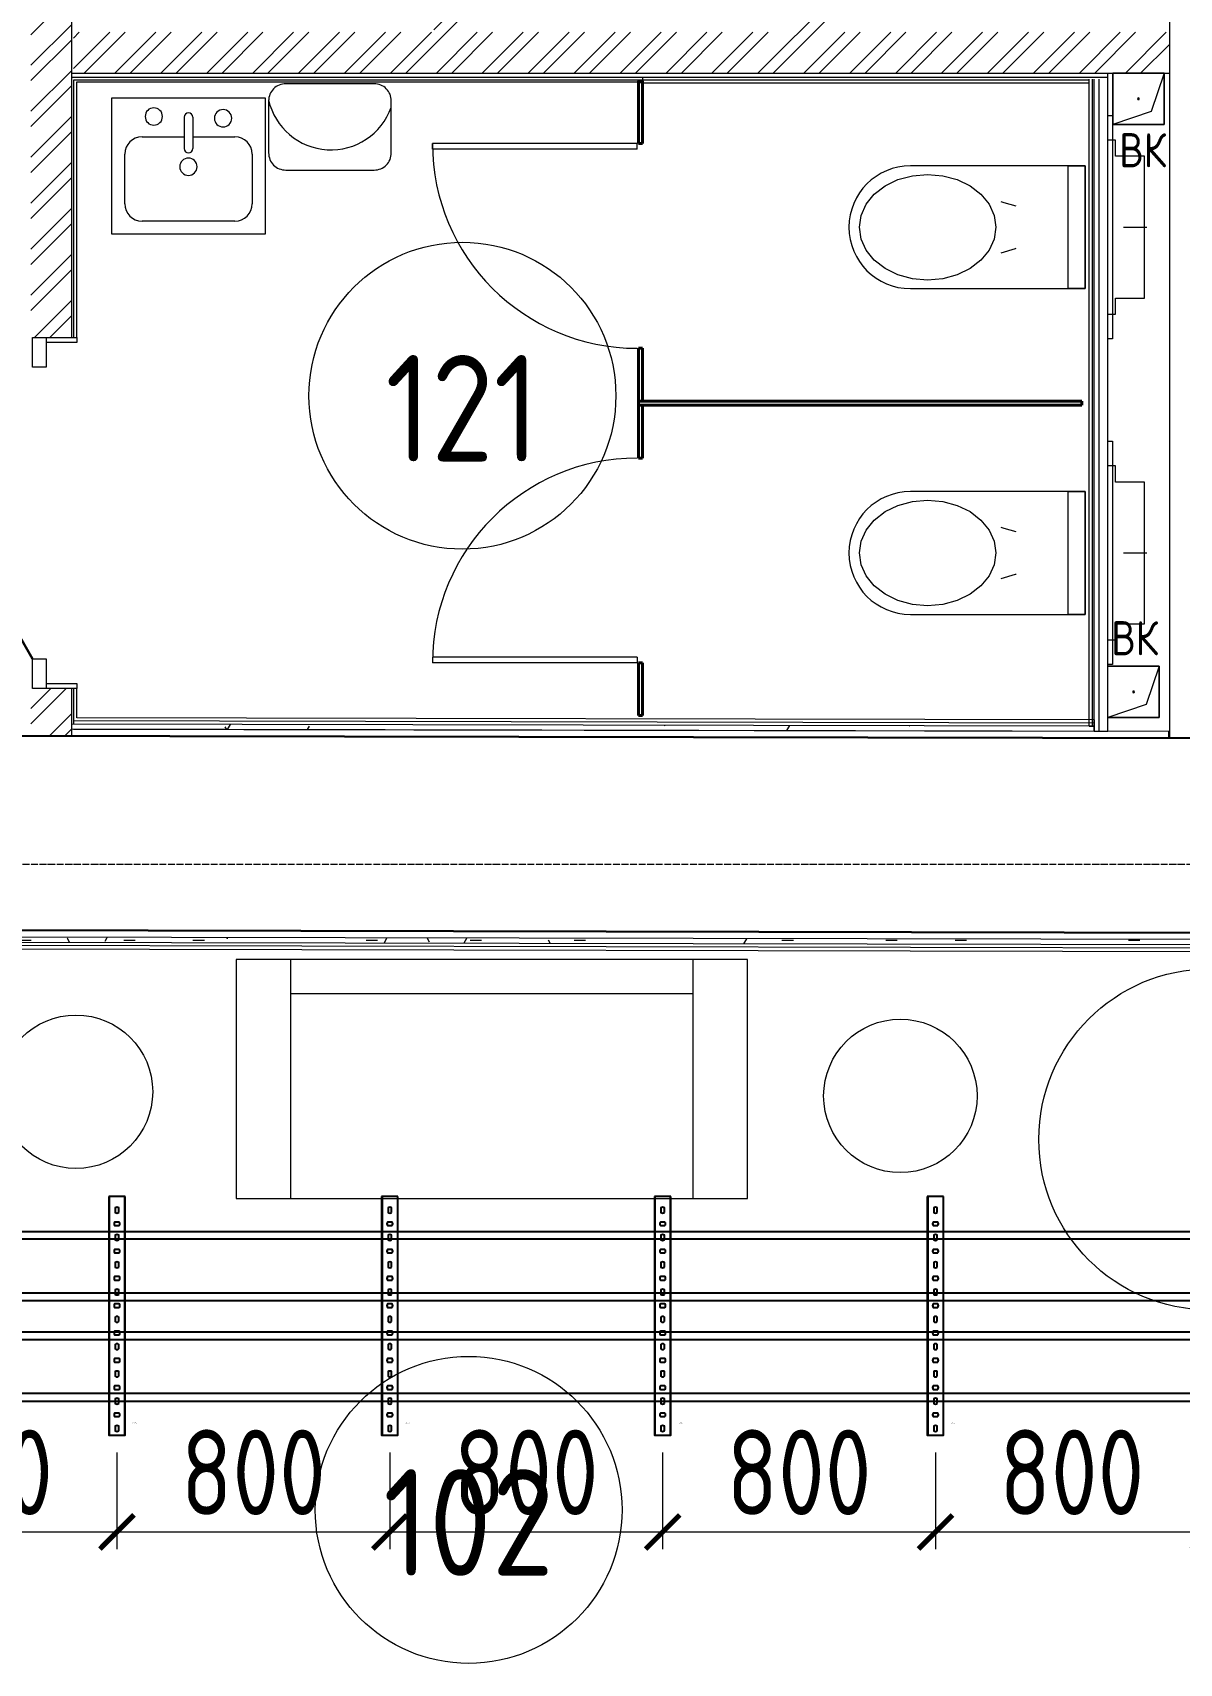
# Model space of a CAD drawing. Header units: millimetres. Extents: x -42533 to 645315, y 3457 to 82611.
# Drawn here: x 47737 to 51101, y 43077 to 47859 of the extents above; entities that cross this region are included whole.
import ezdxf
from ezdxf.enums import TextEntityAlignment as Align

# ---------------------------------------------------------------- set-up
doc = ezdxf.new("R2018")
doc.units = ezdxf.units.MM
doc.linetypes.add('ADSK_Линия сетки', pattern=[25, 20, -2.5, 0, -2.5])
for name, color, linetype in [('00_00_потолок_Панели из стали', 7, 'Continuous'), ('ЭОМ_Лотки авар.', 1, 'Continuous'), ('ЭОМ_Лотки рабочие', 5, 'Continuous')]:
    doc.layers.add(name, color=color, linetype=linetype)
for name, color, linetype, lineweight in [('Аннотация', 7, 'Continuous', 18), ('Двери', 7, 'Continuous', 9), ('Двери открывание', 7, 'Continuous', 9), ('Обобщенные модели', 7, 'Continuous', 18), ('Оси', 253, 'Continuous', 9), ('Перекрытие', 7, 'Continuous', 18), ('Сантехника', 7, 'Continuous', 18), ('Стены внутренние', 7, 'Continuous', 18), ('Стены несущие', 7, 'Continuous', 30), ('Стены отделка', 7, 'Continuous', 30), ('Стены перегородки', 7, 'Continuous', 30), ('Стены штриховка', 7, 'Continuous', 9), ('ТХ', 5, 'Continuous', 0), ('ШТРИХОВКА', 252, 'Continuous', 15)]:
    doc.layers.add(name, color=color, linetype=linetype, lineweight=lineweight)
doc.layers.add('Линии', color=7, linetype='Continuous', lineweight=9, true_color=0x00a600)
doc.styles.add('GOST Common', font='GOST_Common.ttf', dxfattribs={"width": 0.9, "height": 350})
doc.styles.add('GOST Common_5', font='GOST_Common.ttf', dxfattribs={"width": 0.9, "height": 200})
doc.styles.get("Standard").update_dxf_attribs({"font": 'arial.ttf'})
doc.styles.add('М2', font='isocpeur.ttf', dxfattribs={"width": 0.8})
doc.dimstyles.new('М2-100', dxfattribs={"dimtxt": 250, "dimasz": 100, "dimexe": 50, "dimexo": 50, "dimgap": 50, "dimtad": 1, "dimdec": 0, "dimzin": 1, "dimtxsty": 'М2', "dimblk": 'ARCHTICK', "dimcen": 2.5, "dimdle": 50, "dimclre": 256, "dimclrt": 256, "dimadec": 0, "dimazin": 0, "dimtfac": 1, "dimtdec": 0, "dimtix": 1, "dimtmove": 1, "dimatfit": 3, "dimldrblk": 'NONE', "dimfxl": 1, "dimtolj": 1, "dimlwd": 9, "dimlwe": 9, "dimarcsym": 1})
pattern_1 = [(0, (557.2, 188.9), (406.4, 101.6), [33.528, -271.272, 33.528, -271.272, -1625.6]), (0, (557.2, 188.9), (406.4, 101.6), [-609.6, 33.528, -576.072, 33.528, -271.272, -711.2]), (0, (557.2, 188.9), (406.4, 101.6), [-1524, 33.528, -169.672, 33.528, -474.472]), (120, (709.6, 239.7), (-291.18818, 301.15272), [33.528, -271.272, 33.528, -271.272, -1625.6]), (120, (709.6, 239.7), (-291.18818, 301.15272), [-609.6, 33.528, -576.072, 33.528, -271.272, -711.2]), (120, (709.6, 239.7), (-291.18818, 301.15272), [-1524, 33.528, -169.672, 33.528, -474.472]), (240, (760.4, 442.9), (-115.21182, -402.75272), [33.528, -271.272, 33.528, -271.272, -1625.6]), (240, (760.4, 442.9), (-115.21182, -402.75272), [-609.6, 33.528, -576.072, 33.528, -271.272, -711.2]), (240, (760.4, 442.9), (-115.21182, -402.75272), [-1524, 33.528, -169.672, 33.528, -474.472])]

# ---------------------------------------------------------------- blocks, each defined once
blk = doc.blocks.new('ТХ 1 этаж.')
at = {"layer": 'ТХ', "color": 252, "true_color": 0x939598}
for p, q in [((29159.3, 10599.3), (29159.3, 11299.3)), ((30339.3, 10599.3), (30339.3, 11299.3)), ((30339.3, 11199.3), (29159.3, 11199.3))]:
    blk.add_line(p, q, dxfattribs=at)
blk.add_lwpolyline([(29144.6, 13614.6), (29404.4, 13614.6, 0.414214), (29454.4, 13664.6), (29454.4, 13817.5, 0.414214), (29404.4, 13867.5), (29144.6, 13867.5, 0.414214), (29094.6, 13817.5), (29094.6, 13664.6, 0.414214)], format="xyb", close=True, dxfattribs=at)
blk.add_lwpolyline([(30499.3, 11299.3), (28999.3, 11299.3), (28999.3, 10599.3), (30499.3, 10599.3)], close=True, dxfattribs=at)
for centre, radius in [((31853.5, 10772.2), 500), ((28529.6, 10912), 225), ((30947.4, 10899.9), 225)]:
    blk.add_circle(centre, radius, dxfattribs=at)
blk.add_arc((29277.6, 13861.3), 187.6, 192.6522, 340.3833, dxfattribs=at)
blk = doc.blocks.new('1 этаж')
at = {"layer": 'Стены внутренние', "lineweight": 9}
h = blk.add_hatch(dxfattribs=at)
h.set_pattern_fill('FP_12', color=8, style=0, pattern_type=2)
h.set_pattern_definition(pattern_1)
h.paths.add_polyline_path([(24659.833, 13523.461), (24659.863, 13538.461), (21665.794, 13544.552), (21665.764, 13529.552), (24644.701, 13523.492)])
h = blk.add_hatch(dxfattribs=at)
h.set_pattern_fill('FP_12', color=8, style=0, pattern_type=2)
h.set_pattern_definition(pattern_1)
h.paths.add_polyline_path([(29407.191, 12888.803), (29407.221, 12903.803), (23576.445, 12915.664), (20566.931, 12915.664), (20566.913, 12906.786), (28654.298, 12890.334)])
h.paths.add_polyline_path([(20566.931, 12915.664), (23575.445, 12915.666), (20566.943, 12921.786)])
at = {"layer": 'Стены штриховка'}
h = blk.add_hatch(dxfattribs=at)
h.set_pattern_fill('ANSI32', color=8, scale=10)
h.set_pattern_definition([(45, (-31496.66, 188.9), (-67.35192, 67.35192), []), (45, (-31451.76, 188.9), (-67.35192, 67.35192), [])])
h.paths.add_polyline_path([(22842.701, 16494.406), (22722.701, 16494.406), (22722.701, 15572.853), (22842.701, 15572.853)])
h.paths.add_polyline_path([(23912.701, 16494.406), (23792.701, 16494.406), (23792.701, 15572.853), (23832.701, 15572.853), (23912.701, 15572.853)])
h.paths.add_polyline_path([(21660.906, 16493.353), (21540.906, 16493.353), (21540.906, 14678.353), (21585.906, 14678.353), (21660.906, 14678.353), (21660.906, 15435.853)])
h.paths.add_polyline_path([(21660.906, 13648.353), (21540.906, 13648.353), (21540.906, 13509.806), (21660.906, 13509.562)])
h.paths.add_polyline_path([(24879.701, 15572.853), (23832.701, 15572.853), (22782.701, 15572.853), (21665.906, 15572.853), (21665.906, 15452.853), (24879.701, 15452.853)])
h.paths.add_polyline_path([(28207.201, 15572.853), (27089.701, 15572.853), (26039.701, 15572.853), (24999.701, 15572.853), (24999.701, 15452.853), (28207.201, 15452.853)])
h.paths.add_polyline_path([(26119.701, 16494.406), (25999.701, 16494.406), (25999.701, 15572.853), (26039.701, 15572.853), (26119.701, 15572.853)])
h.paths.add_polyline_path([(27169.701, 16494.406), (27049.701, 16494.406), (27049.701, 15572.853), (27089.701, 15572.853), (27169.701, 15572.853)])
h.paths.add_polyline_path([(28207.201, 15572.853), (28207.201, 15448.853), (28207.201, 14824.257), (28327.201, 14824.257), (28327.201, 16493.353), (28326.302, 16512.406), (28282.201, 16512.406), (28207.201, 16512.406)])
h.paths.add_polyline_path([(28207.201, 13496.245), (28327.201, 13496.001), (28327.201, 13794.257), (28282.201, 13794.257), (28207.201, 13794.257)])
at = {"layer": 'Двери', "color": 8}
for p, q in [((22718.71, 15230.353), (22718.71, 15246.353)), ((23318.71, 15246.353), (22718.71, 15246.353)), ((23318.71, 15230.353), (22718.71, 15230.353)), ((23318.71, 15230.353), (23318.71, 15246.353)), ((21545.906, 14591.353), (21545.906, 14678.353)), ((21545.906, 14678.353), (21585.906, 14678.353)), ((21585.906, 14678.353), (21585.906, 14591.353)), ((21585.906, 14591.353), (21545.906, 14591.353)), ((21545.906, 13648.353), (21545.906, 13735.353)), ((21545.906, 13735.353), (21585.906, 13735.353)), ((21585.906, 13735.353), (21585.906, 13648.353)), ((22718.701, 13740.353), (22718.701, 13724.353)), ((23318.701, 13740.353), (22718.701, 13740.353)), ((23318.701, 13724.353), (22718.701, 13724.353)), ((23318.701, 13740.353), (23318.701, 13724.353)), ((21585.906, 13648.353), (21545.906, 13648.353))]:
    blk.add_line(p, q, dxfattribs=at)
at = {"layer": 'Двери', "color": 8, "lineweight": 30}
blk.add_line((21545.906, 13735.353), (21117.906, 14476.67), dxfattribs=at)
at = {"layer": 'Двери открывание', "color": 8}
for centre, start, end in [((23318.71, 15246.353), 180, 270), ((23318.701, 13724.353), 90, 180)]:
    blk.add_arc(centre, 600, start, end, dxfattribs=at)
at = {"layer": 'Линии', "color": 8}
for centre in [(22806.45, 14507.238), (22824.738, 11240.342)]:
    blk.add_circle(centre, 450, dxfattribs=at)
at = {"layer": 'Обобщенные модели', "color": 8}
for p, q in [((24714.12, 15302.853), (24714.12, 15452.853)), ((24714.12, 15452.853), (24864.12, 15452.853)), ((24864.12, 15452.853), (24714.12, 15452.853)), ((24714.12, 15452.853), (24714.12, 15302.853)), ((24864.12, 15452.853), (24826.62, 15340.353)), ((24864.12, 15452.853), (24864.12, 15302.853)), ((24864.12, 15302.853), (24864.12, 15452.853)), ((24826.62, 15340.353), (24714.12, 15302.853)), ((24864.12, 15302.853), (24714.12, 15302.853)), ((24714.12, 15302.853), (24864.12, 15302.853)), ((24699.701, 13713.902), (24849.701, 13713.902)), ((24849.701, 13713.902), (24699.701, 13713.902)), ((24849.701, 13713.902), (24812.201, 13601.402)), ((24849.701, 13713.902), (24849.701, 13563.902)), ((24849.701, 13563.902), (24849.701, 13713.902)), ((24812.201, 13601.402), (24699.701, 13563.902)), ((24849.701, 13563.902), (24699.701, 13563.902)), ((24699.701, 13563.902), (24849.701, 13563.902))]:
    blk.add_line(p, q, dxfattribs=at)
at = {"layer": 'Обобщенные модели', "color": 8, "lineweight": 40}
for p, q in [((23322.71, 15246.353), (23334.71, 15246.353)), ((23322.71, 14646.353), (23322.71, 14491.353)), ((23334.71, 14646.353), (23322.71, 14646.353)), ((23334.71, 14491.353), (23334.71, 14646.353)), ((23322.71, 14491.353), (23334.71, 14491.353)), ((24622.71, 14491.353), (23322.71, 14491.353)), ((23322.71, 14491.353), (23322.71, 14479.353)), ((24622.71, 14479.353), (24622.71, 14491.353)), ((23322.701, 14479.353), (23322.701, 14324.353)), ((23334.701, 14479.353), (23322.701, 14479.353)), ((23322.71, 14479.353), (24622.71, 14479.353)), ((23334.701, 14324.353), (23334.701, 14479.353)), ((23322.701, 14324.353), (23334.701, 14324.353)), ((23322.701, 13724.353), (23322.701, 13569.353)), ((23334.701, 13724.353), (23322.701, 13724.353)), ((23334.701, 13569.353), (23334.701, 13724.353)), ((23322.701, 13569.353), (23334.701, 13569.353))]:
    blk.add_line(p, q, dxfattribs=at)
blk.add_lwpolyline([(23334.71, 15246.353), (23334.71, 15427.853), (23322.71, 15427.853), (23322.71, 15246.353)], dxfattribs=at)
at = {"layer": 'Обобщенные модели', "color": 8}
for centre, start, end in [((24789.12, 15377.853), 0, 180), ((24789.12, 15377.853), 120, 180), ((24789.12, 15377.853), 180, 0), ((24789.12, 15377.853), 240, 345), ((24789.12, 15377.853), 15, 90), ((24774.701, 13638.902), 0, 180), ((24774.701, 13638.902), 120, 180), ((24774.701, 13638.902), 180, 0), ((24774.701, 13638.902), 240, 345), ((24774.701, 13638.902), 15, 90)]:
    blk.add_arc(centre, 2.5, start, end, dxfattribs=at)
at = {"layer": 'Оси', "color": 8, "linetype": 'ADSK_Линия сетки'}
blk.add_line((-9557.528, 13133.902), (56672.201, 13133.902), dxfattribs=at)
at = {"layer": 'Перекрытие', "color": 8}
for p, q in [((21675.906, 14663.353), (21585.906, 14663.353)), ((21675.906, 14678.353), (21675.906, 14663.353)), ((21585.906, 13663.353), (21675.906, 13663.353)), ((21675.906, 13663.353), (21675.906, 13648.353))]:
    blk.add_line(p, q, dxfattribs=at)
at = {"layer": 'Сантехника', "color": 8}
for p, q in [((21777.977, 14980.954), (21777.977, 15380.954)), ((21777.977, 15380.954), (22227.977, 15380.954)), ((21777.977, 14980.954), (21777.977, 15380.954)), ((21777.977, 15380.954), (22227.977, 15380.954)), ((22227.977, 15380.954), (22227.977, 14980.954)), ((22227.977, 15380.954), (22227.977, 14980.954)), ((21990.277, 15323.804), (21990.277, 15231.754)), ((22015.677, 15323.804), (22015.677, 15231.754)), ((24699.701, 15328.661), (24713.201, 15328.661)), ((24713.201, 15328.661), (24713.201, 14673.661)), ((21866.877, 15266.654), (21990.277, 15266.654)), ((22015.677, 15266.654), (22139.077, 15266.654)), ((24722.201, 15256.161), (24699.701, 15256.161)), ((24722.201, 15209.161), (24722.201, 15256.161)), ((21816.077, 15069.854), (21816.077, 15215.854)), ((22189.877, 15215.854), (22189.877, 15069.854)), ((24807.201, 15209.161), (24722.201, 15209.161)), ((24807.201, 14793.161), (24807.201, 15209.161)), ((24633.201, 15181.161), (24120.124, 15181.161)), ((24583.201, 14821.161), (24583.201, 15181.161)), ((24583.201, 15181.161), (24633.201, 15181.161)), ((24633.201, 14821.161), (24633.201, 15181.161)), ((24633.201, 15181.161), (24633.201, 14821.161)), ((24634.201, 15101.161), (24633.201, 15101.161)), ((24633.201, 15081.161), (24634.201, 15081.161)), ((24634.201, 15081.161), (24634.201, 15101.161)), ((24634.201, 15081.161), (24634.201, 15101.161)), ((22139.077, 15019.054), (21866.877, 15019.054)), ((24634.201, 15056.161), (24633.201, 15056.161)), ((24634.201, 14946.161), (24634.201, 15056.161)), ((24634.201, 15054.287), (24634.201, 15056.161)), ((22227.977, 14980.954), (21777.977, 14980.954)), ((22227.977, 14980.954), (21777.977, 14980.954)), ((24745.501, 15001.161), (24813.501, 15001.161)), ((24633.201, 14946.161), (24634.201, 14946.161)), ((24634.201, 14921.161), (24633.201, 14921.161)), ((24634.201, 14946.161), (24634.201, 14948.035)), ((24634.201, 14901.161), (24634.201, 14921.161)), ((24634.201, 14901.161), (24634.201, 14921.161)), ((24633.201, 14901.161), (24634.201, 14901.161)), ((24120.124, 14821.161), (24633.201, 14821.161)), ((24633.201, 14821.161), (24583.201, 14821.161)), ((24722.201, 14793.161), (24807.201, 14793.161)), ((24722.201, 14746.161), (24722.201, 14793.161)), ((24699.701, 14746.161), (24722.201, 14746.161)), ((24713.201, 14673.661), (24699.701, 14673.661)), ((24699.701, 14373.661), (24713.201, 14373.661)), ((24713.201, 14373.661), (24713.201, 13718.661)), ((24722.201, 14301.161), (24699.701, 14301.161)), ((24722.201, 14254.161), (24722.201, 14301.161)), ((24807.201, 14254.161), (24722.201, 14254.161)), ((24807.201, 13838.161), (24807.201, 14254.161)), ((24633.201, 14226.161), (24120.124, 14226.161)), ((24583.201, 13866.161), (24583.201, 14226.161)), ((24583.201, 14226.161), (24633.201, 14226.161)), ((24633.201, 13866.161), (24633.201, 14226.161)), ((24633.201, 14226.161), (24633.201, 13866.161)), ((24634.201, 14146.161), (24633.201, 14146.161)), ((24633.201, 14126.161), (24634.201, 14126.161)), ((24634.201, 14126.161), (24634.201, 14146.161)), ((24634.201, 14126.161), (24634.201, 14146.161)), ((24634.201, 14101.161), (24633.201, 14101.161)), ((24634.201, 13991.161), (24634.201, 14101.161)), ((24634.201, 14099.287), (24634.201, 14101.161)), ((24745.501, 14046.161), (24813.501, 14046.161)), ((24633.201, 13991.161), (24634.201, 13991.161)), ((24634.201, 13966.161), (24633.201, 13966.161)), ((24634.201, 13991.161), (24634.201, 13993.035)), ((24634.201, 13946.161), (24634.201, 13966.161)), ((24634.201, 13946.161), (24634.201, 13966.161)), ((24633.201, 13946.161), (24634.201, 13946.161)), ((24120.124, 13866.161), (24633.201, 13866.161)), ((24633.201, 13866.161), (24583.201, 13866.161)), ((24722.201, 13838.161), (24807.201, 13838.161)), ((24722.201, 13791.161), (24722.201, 13838.161)), ((24699.701, 13791.161), (24722.201, 13791.161)), ((24713.201, 13718.661), (24699.701, 13718.661))]:
    blk.add_line(p, q, dxfattribs=at)
at = {"layer": 'Сантехника', "color": 8, "flags": 128}
for points in [[(23970.701, 15001.161), (23975.715, 15035.652), (23990.507, 15068.413), (24014.334, 15097.802), (24046.003, 15122.345), (24083.924, 15140.811), (24126.196, 15152.275), (24170.701, 15156.161), (24215.205, 15152.275), (24257.477, 15140.811), (24295.399, 15122.345), (24327.067, 15097.802), (24350.894, 15068.413), (24365.686, 15035.652), (24370.701, 15001.161)], [(24430.977, 15062.9), (24395.558, 15072.822), (24386.928, 15076.156)], [(24370.701, 15001.161), (24365.686, 14966.67), (24350.894, 14933.909), (24327.067, 14904.52), (24295.399, 14879.977), (24257.477, 14861.511), (24215.205, 14850.047), (24170.701, 14846.161), (24126.196, 14850.047), (24083.924, 14861.511), (24046.003, 14879.977), (24014.334, 14904.52), (23990.507, 14933.909), (23975.715, 14966.67), (23970.701, 15001.161)], [(24386.928, 14926.165), (24428.329, 14938.885), (24430.977, 14939.421)], [(23970.701, 14046.161), (23975.715, 14080.652), (23990.507, 14113.413), (24014.334, 14142.802), (24046.003, 14167.345), (24083.924, 14185.811), (24126.196, 14197.275), (24170.701, 14201.161), (24215.205, 14197.275), (24257.477, 14185.811), (24295.399, 14167.345), (24327.067, 14142.802), (24350.894, 14113.413), (24365.686, 14080.652), (24370.701, 14046.161)], [(24430.977, 14107.9), (24395.558, 14117.822), (24386.928, 14121.156)], [(24370.701, 14046.161), (24365.686, 14011.67), (24350.894, 13978.909), (24327.067, 13949.52), (24295.399, 13924.977), (24257.477, 13906.511), (24215.205, 13895.047), (24170.701, 13891.161), (24126.196, 13895.047), (24083.924, 13906.511), (24046.003, 13924.977), (24014.334, 13949.52), (23990.507, 13978.909), (23975.715, 14011.67), (23970.701, 14046.161)], [(24386.928, 13971.165), (24428.329, 13983.885), (24430.977, 13984.421)]]:
    blk.add_lwpolyline(points, dxfattribs=at)
at = {"layer": 'Сантехника', "color": 8}
for centre, radius, start, end in [((21901.377, 15325.922), 25.4, 0, 180), ((21901.377, 15325.922), 25.4, 180, 0), ((22002.977, 15323.804), 12.7, 0, 180), ((22104.577, 15320.725), 25.4, 0, 180), ((22104.577, 15320.725), 25.4, 180, 0), ((21866.877, 15215.854), 50.8, 90, 180), ((22139.077, 15215.854), 50.8, 0, 90), ((22002.977, 15231.754), 12.7, 180, 0), ((22002.977, 15178.608), 25.4, 0, 180), ((22002.977, 15178.608), 25.4, 180, 0), ((24120.124, 15001.161), 180, 90, 270), ((21866.877, 15069.854), 50.8, 180, 270), ((22139.077, 15069.854), 50.8, 270, 0), ((24120.124, 14046.161), 180, 90, 270)]:
    blk.add_arc(centre, radius, start, end, dxfattribs=at)
at = {"layer": 'Стены несущие', "color": 8}
for p, q in [((33408.413, 13485.665), (16568.152, 13519.921)), ((16568.339, 12949.92), (33407.254, 12915.666))]:
    blk.add_line(p, q, dxfattribs=at)
at = {"layer": 'Стены отделка', "color": 8, "lineweight": 9}
for p, q in [((24699.701, 13523.38), (24699.701, 15452.853)), ((24699.701, 15439.853), (21660.906, 15439.853)), ((21675.906, 14678.353), (21675.906, 15427.853)), ((21675.906, 15427.853), (23334.701, 15427.853)), ((23334.701, 15439.853), (23334.701, 15424.853)), ((23334.701, 15424.853), (24644.701, 15424.853)), ((24644.701, 13538.461), (24644.701, 15435.853)), ((24659.701, 13523.38), (24659.701, 15435.853)), ((21585.906, 14678.353), (21675.906, 14678.353)), ((21675.906, 13648.353), (21585.906, 13648.353)), ((21675.906, 13562.531), (21675.906, 13648.353)), ((24659.9, 13556.461), (21675.906, 13562.531)), ((24644.701, 13538.461), (24659.701, 13538.461)), ((24659.833, 13523.461), (24659.9, 13556.461)), ((24878.695, 13523.016), (21660.906, 13529.562)), ((21665.764, 13529.552), (24659.833, 13523.461)), ((24659.701, 13523.38), (24699.701, 13523.38)), ((24878.654, 13503.016), (24878.695, 13523.016)), ((30907.218, 12900.751), (20566.943, 12921.786)), ((20566.872, 12886.786), (29407.15, 12868.803))]:
    blk.add_line(p, q, dxfattribs=at)
at = {"layer": 'Стены перегородки', "color": 8, "lineweight": 18}
for p, q in [((24879.701, 17563.353), (24879.701, 13503.014)), ((24879.701, 13503.014), (24999.701, 13503.014))]:
    blk.add_line(p, q, dxfattribs=at)
at = {"layer": 'Стены штриховка', "color": 8}
for p, q in [((21660.906, 15435.853), (21660.906, 16493.353)), ((21660.906, 15452.853), (24879.701, 15452.853)), ((21660.906, 14678.353), (21660.906, 15435.853)), ((21666.906, 14678.353), (21666.906, 15433.853)), ((21666.906, 15433.853), (23334.701, 15433.853)), ((23334.701, 15433.853), (24644.701, 15433.853)), ((24653.701, 15435.853), (24653.701, 13538.461)), ((24672.701, 15435.853), (24672.701, 13523.38)), ((21660.906, 13509.562), (21660.906, 13648.353)), ((21666.906, 13544.549), (21666.906, 13648.353)), ((24659.863, 13538.461), (21660.906, 13544.562)), ((24659.882, 13547.461), (21666.906, 13553.55)), ((20566.894, 12897.786), (29407.173, 12879.803)), ((20566.913, 12906.786), (29407.191, 12888.803))]:
    blk.add_line(p, q, dxfattribs=at)
at = {"layer": 'ЭОМ_Лотки рабочие'}
blk.add_blockref('ТХ 1 этаж.', (-6856.492, 1554.379), dxfattribs=at)
at = {"layer": 'Аннотация', "color": 8, "style": 'GOST Common_5', "width": 0.9}
for p in [(24732.659, 15177.165), (24709.067, 13746.285)]:
    blk.add_text('ВК', height=100, dxfattribs=at).set_placement(p)
at = {"layer": 'Аннотация', "color": 8, "lineweight": 9, "char_height": 312.5, "width": 520.21112, "attachment_point": 5, "line_spacing_factor": 1.022766, "style": 'GOST Common'}
for s, insert in [('121', (22806.45, 14470.29)), ('102', (22824.738, 11203.394))]:
    blk.add_mtext(s, dxfattribs=dict(at, insert=insert))
blk = doc.blocks.new('*U37')
at = {"color": 0, "linetype": 'Continuous', "lineweight": 25}
for p, q in [((-78.8, -46976.1), (-78.8, 0)), ((78.8, -46976.1), (78.8, 0))]:
    blk.add_line(p, q, dxfattribs=at)
blk.add_lwpolyline([(100.8, -46976.1), (100.8, 0), (-100.8, 0), (-100.8, -46976.1)], close=True, dxfattribs=at)
at = {"color": 0, "flags": 9}
for tag, p in [('АРТИКУЛ', (-59.7, -11.8)), ('НАИМЕНОВАНИЕ', (-59.1, -7)), ('ПРИМЕЧАНИЕ', (-58.8, -17.3))]:
    blk.add_attdef(tag, text='', height=2.5, dxfattribs=at).set_placement(p, align=Align.TOP_LEFT)
at = {"color": 0, "lineweight": 30, "flags": 104}
for tag, p in [('ВЫСОТА', (-59.6, -20.9)), ('ДЛИНА', (-59.5, -36.1)), ('ТОЛЩИНА', (-59, -31)), ('ШИРИНА', (-58.9, -25.1))]:
    blk.add_attdef(tag, text='', height=2.5, dxfattribs=at).set_placement(p, align=Align.TOP_LEFT)
blk = doc.blocks.new('*U39')
at = {"color": 0, "linetype": 'Continuous', "lineweight": 25}
for p, q in [((-78.8, -46398.7), (-78.8, 0)), ((78.8, -46398.7), (78.8, 0))]:
    blk.add_line(p, q, dxfattribs=at)
blk.add_lwpolyline([(100.8, -46398.7), (100.8, 0), (-100.8, 0), (-100.8, -46398.7)], close=True, dxfattribs=at)
at = {"color": 0, "flags": 9}
for tag, p in [('АРТИКУЛ', (-59.7, -11.8)), ('НАИМЕНОВАНИЕ', (-59.1, -7)), ('ПРИМЕЧАНИЕ', (-58.8, -17.3))]:
    blk.add_attdef(tag, text='', height=2.5, dxfattribs=at).set_placement(p, align=Align.TOP_LEFT)
at = {"color": 0, "lineweight": 30, "flags": 104}
for tag, p in [('ВЫСОТА', (-59.6, -20.9)), ('ДЛИНА', (-59.5, -36.1)), ('ТОЛЩИНА', (-59, -31)), ('ШИРИНА', (-58.9, -25.1))]:
    blk.add_attdef(tag, text='', height=2.5, dxfattribs=at).set_placement(p, align=Align.TOP_LEFT)
blk = doc.blocks.new('*U45')
at = {"color": 0, "linetype": 'ByBlock', "lineweight": -2}
for points in [[(24, -700), (24, 0), (-24, 0), (-24, -700)], [(-22.5, -700), (-22.5, 0)], [(22.5, -700), (22.5, 0)], [(-24, -700), (24, -700)]]:
    blk.add_lwpolyline(points, dxfattribs=at)
at = {"color": 254, "transparency": 33554483}
blk.add_lwpolyline([(0, 0.7), (0, -2.2)], dxfattribs=at)
at = {"color": 0, "linetype": 'ByBlock', "lineweight": -2}
for points in [[(-5.2, -13.3), (-5.2, -26.7, 0.345739), (5.2, -26.7), (5.2, -13.3, 0.345739)], [(-6.7, -54.8, 0.345739), (-6.7, -65.2), (6.7, -65.2, 0.345739), (6.7, -54.8)], [(-5.2, -93.3), (-5.2, -106.7, 0.345739), (5.2, -106.7), (5.2, -93.3, 0.345739)], [(-6.7, -134.8, 0.345739), (-6.7, -145.2), (6.7, -145.2, 0.345739), (6.7, -134.8)], [(-5.2, -173.3), (-5.2, -186.7, 0.345739), (5.2, -186.7), (5.2, -173.3, 0.345739)], [(-6.7, -214.8, 0.345739), (-6.7, -225.2), (6.7, -225.2, 0.345739), (6.7, -214.8)], [(-5.2, -253.3), (-5.2, -266.7, 0.345739), (5.2, -266.7), (5.2, -253.3, 0.345739)], [(-6.7, -294.8, 0.345739), (-6.7, -305.2), (6.7, -305.2, 0.345739), (6.7, -294.8)], [(-5.2, -333.3), (-5.2, -346.7, 0.345739), (5.2, -346.7), (5.2, -333.3, 0.345739)], [(-6.7, -374.8, 0.345739), (-6.7, -385.2), (6.7, -385.2, 0.345739), (6.7, -374.8)], [(-5.2, -413.3), (-5.2, -426.7, 0.345739), (5.2, -426.7), (5.2, -413.3, 0.345739)], [(-6.7, -454.8, 0.345739), (-6.7, -465.2), (6.7, -465.2, 0.345739), (6.7, -454.8)], [(-5.2, -493.3), (-5.2, -506.7, 0.345739), (5.2, -506.7), (5.2, -493.3, 0.345739)], [(-6.7, -534.8, 0.345739), (-6.7, -545.2), (6.7, -545.2, 0.345739), (6.7, -534.8)], [(-5.2, -573.3), (-5.2, -586.7, 0.345739), (5.2, -586.7), (5.2, -573.3, 0.345739)], [(-6.7, -614.8, 0.345739), (-6.7, -625.2), (6.7, -625.2, 0.345739), (6.7, -614.8)], [(-5.2, -653.3), (-5.2, -666.7, 0.345739), (5.2, -666.7), (5.2, -653.3, 0.345739)]]:
    blk.add_lwpolyline(points, format="xyb", close=True, dxfattribs=at)
at = {"flags": 9}
for tag, p in [('АРТИКУЛ', (-58.9, -24.5)), ('ПРИМЕЧАНИЕ', (-58.3, -30.8)), ('НАИМЕНОВАНИЕ', (-58.2, -19.4))]:
    blk.add_attdef(tag, p, '', height=2.5, dxfattribs=at)
at = {"lineweight": 30, "flags": 104}
blk.add_attdef('ДЛИНА', text='', height=2.5, dxfattribs=at).set_placement((-57.7, -34.6), align=Align.TOP_LEFT)
blk = doc.blocks.new('_ArchTick')
at = {"color": 0, "linetype": 'ByBlock', "lineweight": 70, "const_width": 0.15}
blk.add_lwpolyline([(-0.5, -0.5), (0.5, 0.5)], dxfattribs=at)
blk = doc.blocks.new('*D664')
at = {"layer": '00_00_потолок_Панели из стали', "lineweight": 9, "transparency": 16777216}
for p, q in [((47184.6, 43695.7), (47184.6, 43412.2)), ((47984.8, 43695), (47984.8, 43412.2))]:
    blk.add_line(p, q, dxfattribs=at)
at = {"layer": '00_00_потолок_Панели из стали', "color": 0, "lineweight": 9, "transparency": 16777216}
blk.add_line((48034.8, 43462.2), (47134.6, 43462.2), dxfattribs=at)
at = {"layer": 'Defpoints', "color": 0, "transparency": 16777216}
for p in [(47184.6, 43745.7), (47984.8, 43745), (47184.6, 43462.2)]:
    blk.add_point(p, dxfattribs=at)
at = {"layer": '00_00_потолок_Панели из стали', "color": 0, "lineweight": 9, "transparency": 16777216, "xscale": 100, "yscale": 100, "zscale": 100, "rotation": 180}
blk.add_blockref('_ArchTick', (47184.6, 43462.2), dxfattribs=at)
at = {"layer": '00_00_потолок_Панели из стали', "color": 0, "lineweight": 9, "transparency": 16777216, "xscale": 100, "yscale": 100, "zscale": 100}
blk.add_blockref('_ArchTick', (47984.8, 43462.2), dxfattribs=at)
at = {"layer": '00_00_потолок_Панели из стали', "transparency": 16777216, "insert": (47584.7, 43637.2), "char_height": 250, "attachment_point": 5, "style": 'М2'}
blk.add_mtext('\\A1;800', dxfattribs=at)
blk = doc.blocks.new('_None')
blk = doc.blocks.new('*D665')
at = {"layer": '00_00_потолок_Панели из стали', "lineweight": 9, "transparency": 16777216}
for p, q in [((47984.8, 43695.7), (47984.8, 43412.2)), ((48785, 43695), (48785, 43412.2))]:
    blk.add_line(p, q, dxfattribs=at)
at = {"layer": '00_00_потолок_Панели из стали', "color": 0, "lineweight": 9, "transparency": 16777216}
blk.add_line((48835, 43462.2), (47934.8, 43462.2), dxfattribs=at)
at = {"layer": 'Defpoints', "color": 0, "transparency": 16777216}
for p in [(47984.8, 43745.7), (48785, 43745), (47984.8, 43462.2)]:
    blk.add_point(p, dxfattribs=at)
at = {"layer": '00_00_потолок_Панели из стали', "color": 0, "lineweight": 9, "transparency": 16777216, "xscale": 100, "yscale": 100, "zscale": 100, "rotation": 180}
blk.add_blockref('_ArchTick', (47984.8, 43462.2), dxfattribs=at)
at = {"layer": '00_00_потолок_Панели из стали', "color": 0, "lineweight": 9, "transparency": 16777216, "xscale": 100, "yscale": 100, "zscale": 100}
blk.add_blockref('_ArchTick', (48785, 43462.2), dxfattribs=at)
at = {"layer": '00_00_потолок_Панели из стали', "transparency": 16777216, "insert": (48384.9, 43637.2), "char_height": 250, "attachment_point": 5, "style": 'М2'}
blk.add_mtext('\\A1;800', dxfattribs=at)
blk = doc.blocks.new('*D694')
at = {"layer": '00_00_потолок_Панели из стали', "lineweight": 9, "transparency": 16777216}
for p, q in [((48785, 43695.7), (48785, 43412.2)), ((49585.2, 43695), (49585.2, 43412.2))]:
    blk.add_line(p, q, dxfattribs=at)
at = {"layer": '00_00_потолок_Панели из стали', "color": 0, "lineweight": 9, "transparency": 16777216}
blk.add_line((49635.2, 43462.2), (48735, 43462.2), dxfattribs=at)
at = {"layer": 'Defpoints', "color": 0, "transparency": 16777216}
for p in [(48785, 43745.7), (49585.2, 43745), (48785, 43462.2)]:
    blk.add_point(p, dxfattribs=at)
at = {"layer": '00_00_потолок_Панели из стали', "color": 0, "lineweight": 9, "transparency": 16777216, "xscale": 100, "yscale": 100, "zscale": 100, "rotation": 180}
blk.add_blockref('_ArchTick', (48785, 43462.2), dxfattribs=at)
at = {"layer": '00_00_потолок_Панели из стали', "color": 0, "lineweight": 9, "transparency": 16777216, "xscale": 100, "yscale": 100, "zscale": 100}
blk.add_blockref('_ArchTick', (49585.2, 43462.2), dxfattribs=at)
at = {"layer": '00_00_потолок_Панели из стали', "transparency": 16777216, "insert": (49185.1, 43637.2), "char_height": 250, "attachment_point": 5, "style": 'М2'}
blk.add_mtext('\\A1;800', dxfattribs=at)
blk = doc.blocks.new('*D695')
at = {"layer": '00_00_потолок_Панели из стали', "lineweight": 9, "transparency": 16777216}
for p, q in [((49585.2, 43695.7), (49585.2, 43412.2)), ((50385.4, 43695), (50385.4, 43412.2))]:
    blk.add_line(p, q, dxfattribs=at)
at = {"layer": '00_00_потолок_Панели из стали', "color": 0, "lineweight": 9, "transparency": 16777216}
blk.add_line((50435.4, 43462.2), (49535.2, 43462.2), dxfattribs=at)
at = {"layer": 'Defpoints', "color": 0, "transparency": 16777216}
for p in [(49585.2, 43745.7), (50385.4, 43745), (49585.2, 43462.2)]:
    blk.add_point(p, dxfattribs=at)
at = {"layer": '00_00_потолок_Панели из стали', "color": 0, "lineweight": 9, "transparency": 16777216, "xscale": 100, "yscale": 100, "zscale": 100, "rotation": 180}
blk.add_blockref('_ArchTick', (49585.2, 43462.2), dxfattribs=at)
at = {"layer": '00_00_потолок_Панели из стали', "color": 0, "lineweight": 9, "transparency": 16777216, "xscale": 100, "yscale": 100, "zscale": 100}
blk.add_blockref('_ArchTick', (50385.4, 43462.2), dxfattribs=at)
at = {"layer": '00_00_потолок_Панели из стали', "transparency": 16777216, "insert": (49985.3, 43637.2), "char_height": 250, "attachment_point": 5, "style": 'М2'}
blk.add_mtext('\\A1;800', dxfattribs=at)
blk = doc.blocks.new('*D696')
at = {"layer": '00_00_потолок_Панели из стали', "lineweight": 9, "transparency": 16777216}
for p, q in [((50385.4, 43695.7), (50385.4, 43412.2)), ((51185.6, 43695), (51185.6, 43412.2))]:
    blk.add_line(p, q, dxfattribs=at)
at = {"layer": '00_00_потолок_Панели из стали', "color": 0, "lineweight": 9, "transparency": 16777216}
blk.add_line((51235.6, 43462.2), (50335.4, 43462.2), dxfattribs=at)
at = {"layer": 'Defpoints', "color": 0, "transparency": 16777216}
for p in [(50385.4, 43745.7), (51185.6, 43745), (50385.4, 43462.2)]:
    blk.add_point(p, dxfattribs=at)
at = {"layer": '00_00_потолок_Панели из стали', "color": 0, "lineweight": 9, "transparency": 16777216, "xscale": 100, "yscale": 100, "zscale": 100, "rotation": 180}
blk.add_blockref('_ArchTick', (50385.4, 43462.2), dxfattribs=at)
at = {"layer": '00_00_потолок_Панели из стали', "color": 0, "lineweight": 9, "transparency": 16777216, "xscale": 100, "yscale": 100, "zscale": 100}
blk.add_blockref('_ArchTick', (51185.6, 43462.2), dxfattribs=at)
at = {"layer": '00_00_потолок_Панели из стали', "transparency": 16777216, "insert": (50785.5, 43637.2), "char_height": 250, "attachment_point": 5, "style": 'М2'}
blk.add_mtext('\\A1;800', dxfattribs=at)

msp = doc.modelspace()

# ---------------------------------------------------------------- block references
at = {"layer": 'ШТРИХОВКА'}
msp.add_blockref('1 этаж', (26191.6, 32286.7), dxfattribs=at)
at = {"layer": 'ЭОМ_Лотки авар.', "color": 1, "rotation": 90}
msp.add_blockref('*U39', (27902.4, 44241.6), dxfattribs=at)
at = {"layer": 'ЭОМ_Лотки рабочие'}
ref = msp.add_blockref('*U45', (47984.8, 43745.7), dxfattribs=dict(at, rotation=180))
lines = msp.add_mtext('700 мм', dxfattribs={"layer": '0', "insert": (48042.6, 43780.3), "char_height": 2.5, "attachment_point": 1, "rotation": 180})
ref.add_attrib('ДЛИНА', '', (48042.6, 43780.3)).embed_mtext(lines)
ref = msp.add_blockref('*U45', (48785, 43745.7), dxfattribs=dict(at, rotation=180))
lines = msp.add_mtext('700 мм', dxfattribs={"layer": '0', "insert": (48842.8, 43780.3), "char_height": 2.5, "attachment_point": 1, "rotation": 180})
ref.add_attrib('ДЛИНА', '', (48842.8, 43780.3)).embed_mtext(lines)
ref = msp.add_blockref('*U45', (49585.2, 43745.7), dxfattribs=dict(at, rotation=180))
lines = msp.add_mtext('700 мм', dxfattribs={"layer": '0', "insert": (49643, 43780.3), "char_height": 2.5, "attachment_point": 1, "rotation": 180})
ref.add_attrib('ДЛИНА', '', (49643, 43780.3)).embed_mtext(lines)
ref = msp.add_blockref('*U45', (50385.4, 43745.7), dxfattribs=dict(at, rotation=180))
lines = msp.add_mtext('700 мм', dxfattribs={"layer": '0', "insert": (50443.2, 43780.3), "char_height": 2.5, "attachment_point": 1, "rotation": 180})
ref.add_attrib('ДЛИНА', '', (50443.2, 43780.3)).embed_mtext(lines)
at = {"layer": 'ЭОМ_Лотки рабочие', "rotation": 90}
msp.add_blockref('*U37', (27624.6, 43946.9), dxfattribs=at)

# ---------------------------------------------------------------- dimensions: what is measured, and where the dimension line sits
at = {"layer": '00_00_потолок_Панели из стали'}
for base, p1, p2, picture, middle in [((47184.6, 43462.2), (47984.8, 43745), (47184.6, 43745.7), '*D664', (47584.7, 43637.2)), ((47984.8, 43462.2), (48785, 43745), (47984.8, 43745.7), '*D665', (48384.9, 43637.2)), ((48785, 43462.2), (49585.2, 43745), (48785, 43745.7), '*D694', (49185.1, 43637.2)), ((49585.2, 43462.2), (50385.4, 43745), (49585.2, 43745.7), '*D695', (49985.3, 43637.2)), ((50385.4, 43462.2), (51185.6, 43745), (50385.4, 43745.7), '*D696', (50785.5, 43637.2))]:
    dim = msp.add_linear_dim(base=base, p1=p1, p2=p2, dimstyle='М2-100', dxfattribs=at)
    dim.commit()
    dim.dimension.update_dxf_attribs({"geometry": picture, "text_midpoint": middle})

doc.saveas('drawing.dxf')
